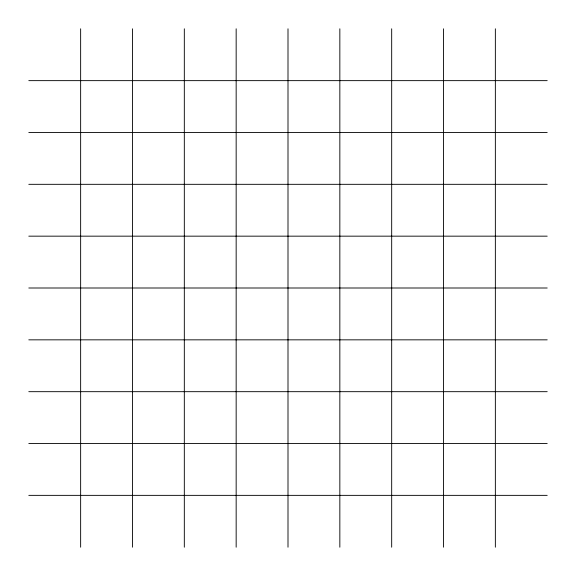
<?xml version="1.0" encoding="UTF-8"?>
<svg xmlns="http://www.w3.org/2000/svg" width="576" height="576" viewBox="0 0 576 576"><rect width="100%" height="100%" fill="white"/><g stroke="black" fill="none" stroke-linecap="round" stroke-linejoin="round"><path stroke-width="0.86" d="M28.8 80.64L547.2 80.64M28.8 132.48L547.2 132.48M28.8 184.32L547.2 184.32M28.8 236.16L547.2 236.16M28.8 288L547.2 288M28.8 339.84L547.2 339.84M28.8 391.68L547.2 391.68M28.8 443.52L547.2 443.52M28.8 495.36L547.2 495.36M495.36 28.8L495.36 547.2M443.52 28.8L443.52 547.2M391.68 28.8L391.68 547.2M339.84 28.8L339.84 547.2M288 28.8L288 547.2M236.16 28.8L236.16 547.2M184.32 28.8L184.32 547.2M132.48 28.8L132.48 547.2M80.64 28.8L80.64 547.2"/></g></svg>
